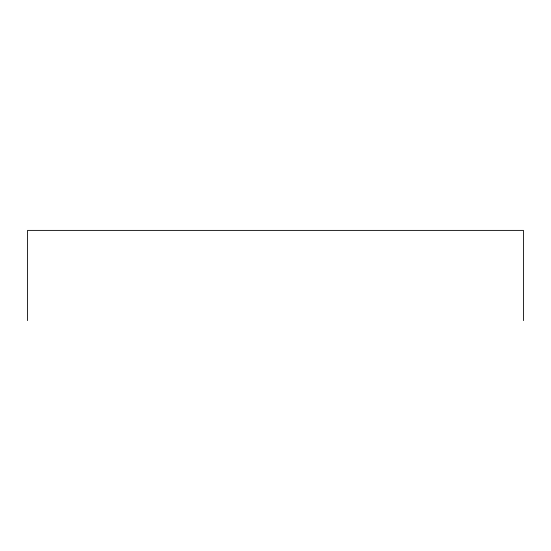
<?xml version="1.0" encoding="UTF-8"?>
<svg xmlns="http://www.w3.org/2000/svg" width="551" height="551" viewBox="0 0 551 551"><rect width="100%" height="100%" fill="white"/><g stroke="black" fill="none" stroke-linecap="round" stroke-linejoin="round"><path stroke-width="0.83" d="M523.45 320.606L523.45 230.394L27.55 230.394L27.55 320.606"/></g></svg>
